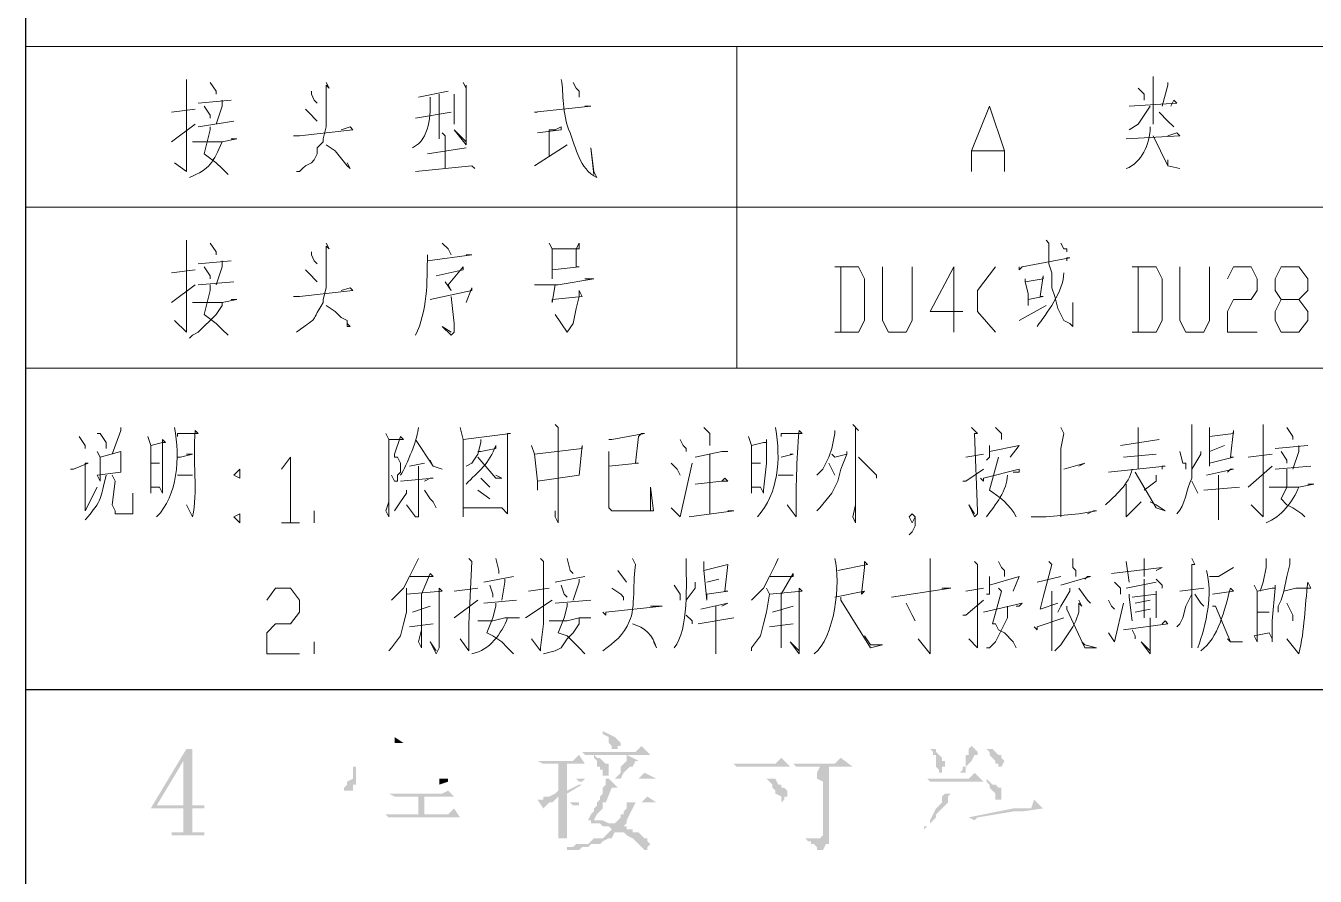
# Model space of a CAD drawing. Header units: millimetres. Extents: x -219 to 948, y -831 to -7.
# Drawn here: x 725.6 to 803.6, y -283.2 to -231.8 of the extents above; entities that cross this region are included whole.
import ezdxf

# ---------------------------------------------------------------- set-up
doc = ezdxf.new("R2010")
doc.units = ezdxf.units.MM
doc.layers.add('1', color=7, linetype='Continuous')

msp = doc.modelspace()

# ---------------------------------------------------------------- hatches: boundary and pattern name
h = msp.add_hatch(color=0)
h.dxf.hatch_style = 2
h.paths.add_polyline_path([(760.535, -274.469), (760.535, -274.649), (760.895, -274.829), (760.895, -275.009), (760.895, -275.189), (761.075, -275.369), (761.075, -275.549), (761.255, -275.549), (761.435, -275.549), (761.435, -275.369), (761.615, -275.369), (761.615, -275.189), (761.255, -274.829), (760.895, -274.649)])
h = msp.add_hatch(color=0)
h.dxf.hatch_style = 2
h.paths.add_polyline_path([(747.935, -274.829), (747.935, -275.189), (748.475, -275.189)])
h = msp.add_hatch(color=0)
h.dxf.hatch_style = 2
h.paths.add_polyline_path([(762.875, -275.369), (762.515, -275.729), (759.275, -275.729), (759.455, -275.909), (759.815, -275.909), (763.415, -275.909)])
h = msp.add_hatch(color=0)
h.dxf.hatch_style = 2
h.paths.add_polyline_path([(782.855, -275.369), (782.675, -275.549), (782.675, -275.909), (782.495, -275.909), (782.495, -276.269), (782.495, -276.629), (782.315, -276.629), (782.315, -276.809), (782.135, -276.989), (782.315, -276.989), (782.495, -276.989), (782.495, -276.629), (782.855, -276.269), (783.035, -275.909), (783.215, -275.909), (783.215, -275.729)])
h = msp.add_hatch(color=0)
h.dxf.hatch_style = 2
h.paths.add_polyline_path([(735.695, -275.549), (735.335, -275.549), (733.175, -279.149), (735.155, -279.149), (735.155, -280.589), (734.435, -280.589), (734.435, -280.769), (736.415, -280.769), (736.415, -280.589), (735.695, -280.589), (735.695, -280.409), (735.695, -280.229), (735.695, -279.149), (736.415, -279.149), (736.415, -278.969), (733.535, -278.969), (735.155, -276.269)])
h = msp.add_hatch(color=0)
h.dxf.hatch_style = 2
h.paths.add_polyline_path([(735.695, -275.549), (735.155, -276.269), (735.155, -278.969), (733.535, -278.969), (735.695, -278.969)])
h = msp.add_hatch(color=0)
h.dxf.hatch_style = 2
h.paths.add_polyline_path([(759.095, -275.909), (758.735, -276.269), (756.575, -276.269), (756.935, -276.449), (759.455, -276.449)])
h = msp.add_hatch(color=0)
h.dxf.hatch_style = 2
h.paths.add_polyline_path([(759.995, -275.909), (759.995, -276.089), (760.175, -276.269), (760.175, -276.449), (760.175, -276.629), (760.355, -276.629), (760.355, -276.809), (760.535, -276.809), (760.535, -276.989), (760.535, -277.169), (760.895, -277.169), (760.895, -276.989), (760.895, -276.629), (760.895, -276.449), (760.715, -276.449), (760.355, -276.089), (760.175, -276.089)])
h = msp.add_hatch(color=0)
h.dxf.hatch_style = 2
h.paths.add_polyline_path([(761.975, -275.909), (761.975, -276.269), (761.615, -276.629), (761.615, -276.809), (761.615, -276.989), (761.255, -277.349), (761.615, -277.349), (761.795, -276.989), (762.155, -276.629), (762.335, -276.629), (762.515, -276.269), (762.695, -276.269)])
h = msp.add_hatch(color=0)
h.dxf.hatch_style = 2
h.paths.add_polyline_path([(771.335, -276.089), (770.975, -276.449), (768.455, -276.449), (768.635, -276.629), (768.815, -276.629), (771.875, -276.629)])
h = msp.add_hatch(color=0)
h.dxf.hatch_style = 2
h.paths.add_polyline_path([(774.935, -276.089), (774.575, -276.449), (772.055, -276.449), (772.235, -276.629), (772.415, -276.629), (775.655, -276.629)])
h = msp.add_hatch(color=0)
h.dxf.hatch_style = 2
h.paths.add_polyline_path([(780.515, -275.549), (780.335, -275.549), (780.515, -275.729), (780.515, -275.909), (780.695, -275.909), (780.695, -276.089), (780.695, -276.269), (780.695, -276.629), (780.875, -276.809), (780.875, -276.989), (781.055, -276.989), (781.055, -276.809), (781.055, -276.629), (781.235, -276.629), (781.235, -276.269), (781.055, -276.269), (781.055, -276.089), (780.875, -275.909), (780.695, -275.729), (780.695, -275.549)])
h = msp.add_hatch(color=0)
h.dxf.hatch_style = 2
h.paths.add_polyline_path([(783.935, -275.549), (783.755, -275.549), (783.935, -275.729), (783.935, -275.909), (784.295, -276.269), (784.295, -276.449), (784.475, -276.449), (784.475, -276.629), (784.655, -276.629), (784.835, -276.269), (784.655, -276.089), (784.655, -275.909), (784.475, -275.909), (784.295, -275.729), (784.115, -275.549)])
h = msp.add_hatch(color=0)
h.dxf.hatch_style = 2
h.paths.add_polyline_path([(745.595, -276.629), (745.415, -276.629), (745.415, -276.809), (745.415, -276.989), (745.415, -277.349), (745.055, -277.529), (745.055, -277.709), (744.875, -277.889), (744.875, -278.069), (745.415, -278.069), (745.415, -277.889), (745.415, -277.709), (745.595, -277.709), (745.595, -276.809)])
h = msp.add_hatch(color=0)
h.dxf.hatch_style = 2
h.paths.add_polyline_path([(758.375, -276.449), (757.835, -276.449), (757.835, -278.069), (758.375, -278.069)])
h = msp.add_hatch(color=0)
h.dxf.hatch_style = 2
h.paths.add_polyline_path([(763.055, -276.989), (762.695, -277.349), (758.915, -277.349), (759.095, -277.529), (759.275, -277.529), (759.455, -277.349), (763.775, -277.349)])
h = msp.add_hatch(color=0)
h.dxf.hatch_style = 2
h.paths.add_polyline_path([(774.215, -276.629), (773.675, -276.629), (773.495, -276.989), (773.495, -277.169), (773.495, -277.349), (773.855, -277.529), (773.855, -280.769), (773.675, -280.949), (773.495, -280.949), (772.595, -280.949), (772.775, -280.949), (772.955, -281.129), (773.135, -281.129), (773.135, -281.309), (773.315, -281.309), (773.495, -281.489), (773.495, -281.669), (773.855, -281.669), (774.035, -281.309), (774.215, -281.309), (774.215, -281.129), (774.215, -280.949)])
h = msp.add_hatch(color=0)
h.dxf.hatch_style = 2
h.paths.add_polyline_path([(783.035, -276.989), (782.675, -277.349), (780.155, -277.349), (780.335, -277.529), (783.575, -277.529)])
h = msp.add_hatch(color=0)
h.dxf.hatch_style = 2
h.paths.add_polyline_path([(751.175, -277.349), (750.635, -277.349), (750.635, -277.709), (751.175, -277.529)])
h = msp.add_hatch(color=0)
h.dxf.hatch_style = 2
h.paths.add_polyline_path([(759.095, -277.709), (758.375, -278.069), (757.835, -278.069), (757.655, -278.249), (757.295, -278.429), (757.115, -278.429), (757.835, -278.429), (757.835, -280.949), (757.655, -280.949), (758.375, -280.949), (758.375, -278.249), (759.275, -277.709)])
h = msp.add_hatch(color=0)
h.dxf.hatch_style = 2
h.paths.add_polyline_path([(760.895, -277.349), (760.715, -277.349), (760.715, -277.709), (760.535, -277.889), (760.535, -278.069), (760.535, -278.249), (760.355, -278.429), (760.355, -278.609), (760.175, -278.789), (760.715, -278.789), (761.075, -277.889), (761.435, -277.889)])
h = msp.add_hatch(color=0)
h.dxf.hatch_style = 2
h.paths.add_polyline_path([(770.615, -277.349), (770.435, -277.349), (770.615, -277.529), (770.795, -277.709), (770.795, -277.889), (770.975, -278.069), (770.975, -278.249), (771.335, -278.429), (771.335, -278.609), (771.335, -278.789), (771.515, -278.609), (771.515, -278.429), (771.695, -278.429), (771.695, -278.069), (771.515, -277.889), (771.335, -277.889), (771.335, -277.709), (771.155, -277.709), (770.975, -277.349), (770.795, -277.349)])
h = msp.add_hatch(color=0)
h.dxf.hatch_style = 2
h.paths.add_polyline_path([(783.755, -277.349), (783.755, -277.529), (783.935, -277.709), (783.935, -277.889), (784.115, -278.069), (784.295, -278.249), (784.295, -278.429), (784.295, -278.609), (784.655, -278.609), (784.655, -278.429), (784.655, -278.069), (784.655, -277.889), (784.475, -277.889), (784.295, -277.709), (784.115, -277.709), (783.935, -277.529)])
h = msp.add_hatch(color=0)
h.dxf.hatch_style = 2
h.paths.add_polyline_path([(751.175, -278.069), (750.815, -278.249), (747.575, -278.249), (747.935, -278.429), (751.535, -278.429)])
h = msp.add_hatch(color=0)
h.dxf.hatch_style = 2
h.paths.add_polyline_path([(749.735, -279.509), (749.735, -278.429), (749.375, -278.429), (749.375, -279.509)])
h = msp.add_hatch(color=0)
h.dxf.hatch_style = 2
h.paths.add_polyline_path([(757.115, -278.429), (756.935, -278.429), (756.935, -278.609), (756.575, -278.609), (756.935, -279.149), (757.295, -278.789), (757.475, -278.789), (757.655, -278.609), (757.835, -278.429)])
h = msp.add_hatch(color=0)
h.dxf.hatch_style = 2
h.paths.add_polyline_path([(763.235, -278.429), (762.875, -278.789), (758.555, -278.789), (758.735, -278.969), (759.095, -278.969), (759.095, -278.789), (763.775, -278.789)])
h = msp.add_hatch(color=0)
h.dxf.hatch_style = 2
h.paths.add_polyline_path([(781.235, -278.249), (781.055, -278.429), (781.055, -278.789), (780.695, -279.149), (780.515, -279.509), (780.335, -279.869), (780.335, -280.049), (780.155, -280.229), (779.975, -280.229), (779.975, -280.409), (780.335, -280.049), (780.515, -279.869), (780.695, -279.689), (780.695, -279.509), (781.055, -279.149), (781.415, -278.789), (781.415, -278.429), (781.595, -278.249)])
h = msp.add_hatch(color=0)
h.dxf.hatch_style = 2
h.paths.add_polyline_path([(751.535, -279.149), (751.175, -279.509), (747.395, -279.509), (747.575, -279.689), (751.895, -279.689)])
h = msp.add_hatch(color=0)
h.dxf.hatch_style = 2
h.paths.add_polyline_path([(760.175, -278.789), (760.175, -278.969), (759.995, -279.149), (759.995, -279.329), (759.815, -279.509), (759.635, -279.869), (759.815, -279.869), (759.815, -280.049), (760.355, -280.049), (760.535, -280.229), (760.715, -280.229), (760.895, -280.229), (761.075, -280.409), (760.895, -280.589), (761.435, -280.589), (761.615, -280.589), (761.795, -280.589), (761.975, -280.769), (762.335, -280.949), (763.055, -281.669), (763.235, -281.669), (763.235, -281.489), (763.415, -281.309), (763.235, -281.129), (763.235, -280.949), (763.055, -280.949), (762.695, -280.589), (762.335, -280.589), (762.335, -280.409), (761.975, -280.409), (761.975, -280.229), (761.615, -280.229), (761.795, -280.229), (761.255, -280.229), (761.255, -280.049), (760.895, -280.049), (760.535, -279.869), (760.175, -279.869), (759.995, -279.869), (760.175, -279.509), (760.535, -279.149), (760.535, -278.969), (760.535, -278.789), (761.975, -278.789)])
h = msp.add_hatch(color=0)
h.dxf.hatch_style = 2
h.paths.add_polyline_path([(762.515, -278.789), (760.175, -278.789), (761.975, -278.789), (761.975, -278.969), (761.975, -279.149), (761.795, -279.329), (761.795, -279.509), (761.615, -279.509), (761.615, -279.689), (761.435, -279.869), (761.255, -280.049), (761.255, -280.229), (761.795, -280.229), (761.975, -280.049), (761.975, -279.869), (762.155, -279.509), (762.335, -279.149)])
h = msp.add_hatch(color=0)
h.dxf.hatch_style = 2
h.paths.add_polyline_path([(786.635, -278.609), (786.455, -279.149), (785.915, -279.149), (785.375, -279.149), (782.675, -279.689), (783.035, -279.869), (783.215, -279.689), (785.375, -279.329), (785.915, -279.329), (787.175, -279.149)])
h = msp.add_hatch(color=0)
h.dxf.hatch_style = 2
h.paths.add_polyline_path([(760.895, -280.589), (760.535, -280.949), (760.355, -280.949), (760.175, -280.949), (759.995, -280.949), (759.815, -281.129), (759.635, -281.309), (759.455, -281.309), (759.275, -281.309), (758.915, -281.309), (758.735, -281.489), (758.375, -281.489), (758.375, -281.669), (759.095, -281.669), (759.275, -281.489), (759.635, -281.489), (759.815, -281.309), (759.995, -281.309), (760.175, -281.309), (760.355, -281.309), (760.535, -281.129), (760.895, -280.949), (761.075, -280.949), (761.255, -280.589), (761.435, -280.589)])

# ---------------------------------------------------------------- linework, layer by layer
at = {"layer": '1', "color": 0, "lineweight": 25}
for points in [[(725.615, -461.849), (725.615, -20.669)], [(725.615, -271.949), (933.695, -271.949)]]:
    msp.add_lwpolyline(points, dxfattribs=at)
at = {"layer": '1', "color": 0, "lineweight": 5}
for points in [[(725.615, -233.069), (933.695, -233.069)], [(768.635, -233.069), (768.635, -252.509)], [(793.835, -234.869), (793.835, -237.749), (793.835, -237.029)], [(735.335, -235.049), (735.335, -235.409), (735.335, -235.229), (735.335, -239.009), (735.335, -240.629), (734.615, -240.089), (735.335, -240.629)], [(736.775, -235.229), (737.135, -235.769), (737.135, -235.949)], [(743.795, -235.229), (743.975, -235.589), (743.795, -235.409), (743.795, -237.929), (743.615, -238.649), (743.615, -238.829), (743.255, -239.189), (743.255, -239.549), (743.075, -239.909), (742.895, -240.089), (742.535, -240.269), (742.355, -240.449), (742.175, -240.629), (741.995, -240.629)], [(752.075, -235.229), (752.255, -235.589), (752.255, -235.409), (752.255, -239.009), (751.535, -238.109), (752.255, -238.829)], [(758.735, -235.229), (758.915, -235.589), (759.095, -235.769), (759.095, -236.129)], [(792.935, -235.589), (793.295, -235.949), (793.295, -236.309)], [(794.735, -235.229), (794.735, -235.409), (794.375, -236.669)], [(736.055, -236.489), (738.035, -236.309)], [(737.495, -236.309), (737.495, -236.669), (737.135, -237.749)], [(742.895, -235.769), (742.895, -235.949), (743.075, -236.309), (743.255, -236.489)], [(749.375, -236.129), (751.175, -235.769)], [(750.635, -235.949), (750.635, -238.649)], [(751.535, -235.949), (751.535, -237.749)], [(792.395, -236.669), (795.275, -236.489), (795.095, -236.309), (794.915, -236.669)], [(734.435, -237.029), (735.875, -236.849)], [(736.415, -236.669), (736.775, -237.209), (736.775, -237.389)], [(742.535, -236.849), (742.895, -237.209), (743.075, -237.389), (743.255, -237.569)], [(749.195, -237.389), (751.355, -237.029)], [(759.455, -236.669), (759.635, -236.669), (759.815, -236.669), (756.395, -237.029), (756.575, -237.029)], [(782.855, -240.629), (782.855, -239.369), (783.935, -236.669), (784.835, -239.369), (784.835, -240.629)], [(793.655, -236.669), (792.935, -237.749), (792.395, -238.109)], [(794.195, -237.029), (794.735, -237.569), (795.095, -237.929)], [(734.435, -238.829), (735.875, -237.749)], [(736.055, -237.929), (738.215, -237.569)], [(736.775, -237.929), (736.775, -238.109), (736.595, -238.829), (736.415, -239.549), (737.135, -240.089), (737.495, -240.449), (737.855, -240.809)], [(741.815, -238.469), (741.995, -238.469), (742.175, -238.469), (745.415, -238.109), (745.235, -237.929), (744.695, -238.109)], [(756.575, -238.289), (758.015, -238.109), (758.015, -237.929), (757.655, -238.109), (757.295, -238.109), (757.295, -238.469), (757.295, -239.729)], [(735.695, -238.829), (736.775, -238.829), (737.495, -238.829), (738.395, -238.649), (738.035, -238.649)], [(750.815, -238.289), (750.995, -238.469), (750.995, -240.449)], [(792.215, -238.649), (795.455, -238.469), (795.275, -238.289), (794.735, -238.469)], [(793.835, -238.469), (794.735, -240.269), (795.455, -240.449), (794.735, -240.269), (794.735, -239.909)], [(743.795, -239.009), (744.335, -239.369), (745.055, -240.269), (745.235, -240.449), (745.055, -240.089)], [(749.915, -239.549), (752.255, -239.189)], [(756.395, -240.269), (758.375, -239.009)], [(782.855, -239.369), (784.835, -239.369)], [(752.615, -240.269), (752.795, -240.449), (752.615, -240.269), (749.195, -240.629)], [(725.615, -242.789), (933.695, -242.789)], [(735.335, -244.769), (735.335, -244.949), (735.335, -248.729), (735.335, -250.349), (734.615, -249.629), (735.335, -250.349)], [(736.775, -244.949), (737.135, -245.489), (737.135, -245.669)], [(750.815, -244.949), (751.175, -245.309), (751.175, -245.309), (751.355, -245.669)], [(757.295, -244.949), (757.475, -245.309), (757.475, -247.109), (757.475, -246.569), (759.095, -246.389), (758.915, -246.389), (758.915, -245.309), (759.095, -244.949), (759.095, -245.309), (758.735, -245.309), (757.475, -245.309)], [(787.355, -244.769), (787.535, -244.949), (787.535, -244.949), (787.535, -246.209), (787.715, -246.749), (787.715, -247.649), (787.895, -248.189), (788.075, -248.909), (788.255, -249.269), (788.435, -249.629), (788.795, -249.809), (788.975, -249.989), (788.975, -249.989), (788.975, -248.549), (788.975, -249.989)], [(788.255, -244.949), (788.435, -245.309), (788.615, -245.309), (788.615, -245.489)], [(742.895, -245.489), (742.895, -245.669), (743.075, -246.029), (743.255, -246.209)], [(749.915, -246.029), (752.615, -245.669), (752.435, -245.669), (752.255, -245.669)], [(734.435, -246.749), (735.875, -246.569)], [(736.055, -246.209), (738.035, -246.029)], [(736.415, -246.389), (736.775, -246.929), (736.775, -247.109)], [(737.495, -246.029), (737.495, -246.389), (737.135, -247.469)], [(742.535, -246.569), (742.895, -246.929), (743.075, -247.109), (743.255, -247.289)], [(750.455, -246.929), (752.075, -246.569), (752.075, -246.389), (751.175, -247.469), (751.355, -247.829), (750.995, -247.289)], [(774.575, -250.349), (776.015, -250.349), (776.375, -249.629), (776.375, -247.109), (776.015, -246.389), (774.575, -246.389)], [(774.935, -246.389), (774.935, -250.349)], [(777.455, -246.389), (777.455, -249.629), (777.815, -250.349), (778.895, -250.349), (779.255, -249.629), (779.255, -246.389)], [(782.315, -249.089), (780.335, -249.089), (781.775, -246.389), (781.775, -250.349)], [(784.295, -246.389), (783.215, -247.829), (783.215, -249.089), (784.295, -250.349)], [(785.735, -246.389), (785.735, -246.569), (785.915, -246.389), (788.795, -245.849), (788.615, -245.849), (788.615, -246.029)], [(792.575, -250.349), (794.015, -250.349), (794.375, -249.629), (794.375, -247.109), (794.015, -246.389), (792.575, -246.389)], [(792.935, -246.389), (792.935, -250.349)], [(795.455, -246.389), (795.455, -249.629), (795.815, -250.349), (796.895, -250.349), (797.255, -249.629), (797.255, -246.389)], [(798.335, -247.109), (798.695, -246.389), (799.775, -246.389), (800.135, -247.109), (800.135, -247.829), (799.775, -248.369), (798.695, -248.369), (798.335, -249.089), (798.335, -250.349), (800.135, -250.349)], [(801.575, -250.349), (801.215, -249.629), (801.215, -249.089), (801.575, -248.369), (802.655, -248.369), (803.195, -247.829), (803.195, -247.109), (802.655, -246.389), (801.575, -246.389), (801.215, -247.109), (801.215, -247.829), (801.575, -248.369)], [(736.055, -247.469), (738.215, -247.289)], [(756.395, -247.469), (756.935, -247.469), (757.835, -247.469), (759.995, -247.109), (759.815, -247.109), (759.455, -247.109)], [(786.095, -247.109), (786.095, -247.289), (786.275, -248.009), (786.275, -248.729), (786.275, -248.369), (787.175, -248.189), (786.995, -248.189), (787.175, -246.929), (787.175, -247.109), (786.095, -247.289)], [(734.435, -248.549), (735.875, -247.469)], [(736.775, -247.469), (736.775, -247.829), (736.595, -248.549), (736.415, -249.269), (737.135, -249.809), (737.495, -250.169), (737.855, -250.529)], [(741.815, -248.189), (741.995, -248.189), (742.175, -248.189), (745.415, -247.829), (745.235, -247.649), (744.695, -247.829)], [(750.095, -248.369), (752.615, -247.829), (752.615, -247.649), (752.255, -248.549)], [(757.655, -247.469), (757.475, -248.549), (757.475, -248.369), (759.275, -248.189), (759.095, -247.829), (759.095, -248.189), (758.915, -248.909), (758.735, -249.809), (758.375, -250.349), (758.375, -250.349), (757.655, -249.269), (758.375, -250.349)], [(737.495, -248.549), (737.495, -248.729), (737.135, -249.269), (736.055, -250.349), (735.695, -250.529), (735.515, -250.709)], [(735.695, -248.549), (736.775, -248.549), (737.495, -248.549), (738.395, -248.369), (738.035, -248.369)], [(743.795, -248.729), (744.335, -249.089), (744.695, -249.449), (745.055, -249.629), (745.055, -249.989), (745.235, -249.989), (745.055, -249.809)], [(751.355, -248.189), (751.535, -249.809), (751.535, -250.349), (751.355, -250.529), (750.815, -249.989), (751.355, -250.349)], [(785.735, -249.629), (787.355, -248.729)], [(802.655, -248.369), (803.195, -249.089), (803.195, -249.629), (802.655, -250.349), (801.575, -250.349)], [(725.615, -252.509), (933.695, -252.509)], [(757.655, -255.929), (757.835, -256.109), (757.835, -261.869), (757.655, -261.509), (757.655, -261.149)], [(775.655, -255.929), (776.015, -256.289), (775.835, -256.109), (775.835, -261.869), (775.655, -261.509), (775.835, -260.789)], [(800.495, -255.929), (800.495, -256.109), (800.495, -259.889), (800.495, -261.509), (799.775, -260.789), (800.495, -261.509)], [(728.855, -256.649), (729.215, -257.189), (729.215, -257.369), (729.215, -257.189)], [(729.935, -256.469), (730.115, -256.469), (730.475, -257.009), (730.475, -257.369)], [(731.375, -256.109), (731.375, -256.289), (730.835, -257.729)], [(732.995, -256.649), (733.175, -257.189), (733.175, -260.069), (733.175, -259.709), (733.715, -259.709), (733.895, -260.069), (733.895, -256.829), (734.075, -257.009), (733.895, -257.009), (733.175, -257.189)], [(747.395, -256.469), (747.575, -256.829), (747.575, -261.509), (747.395, -261.149), (747.575, -260.609)], [(747.575, -256.829), (748.475, -256.829), (748.295, -256.649), (747.935, -257.729), (747.935, -257.909), (748.115, -257.909), (748.295, -258.269), (748.295, -258.809), (748.115, -258.989), (748.115, -259.349), (747.935, -259.349), (747.755, -258.989)], [(751.895, -256.109), (752.075, -256.829), (752.075, -261.509), (752.075, -260.969), (754.415, -260.969), (754.055, -260.969)], [(752.075, -256.829), (754.955, -256.469), (754.775, -256.469), (754.775, -256.829), (754.775, -260.789), (754.775, -261.329), (754.415, -260.969)], [(760.895, -256.829), (760.895, -256.829), (761.075, -256.829), (763.055, -256.469), (762.875, -256.469), (762.695, -256.649), (762.515, -258.269), (762.695, -258.269), (760.895, -258.449)], [(766.655, -256.109), (767.015, -256.469), (767.015, -256.829), (767.015, -257.189)], [(769.355, -256.649), (769.535, -257.189), (769.535, -260.069), (769.535, -259.709), (769.535, -259.709), (770.075, -259.709), (770.255, -260.069), (770.255, -259.889), (770.435, -258.269), (770.435, -256.829), (770.435, -257.009), (770.255, -257.009), (769.535, -257.189)], [(774.575, -256.289), (774.575, -256.469), (774.395, -257.369), (774.215, -257.909), (773.855, -258.629), (773.495, -258.989)], [(782.855, -256.109), (783.215, -256.469), (783.035, -256.469), (783.215, -261.149), (783.215, -261.329), (783.035, -261.509), (782.675, -260.789), (783.035, -261.329)], [(784.295, -256.109), (784.655, -256.469), (784.655, -256.829), (784.655, -256.829)], [(788.255, -256.109), (788.435, -256.469), (788.435, -256.469), (788.255, -257.369), (788.255, -261.509)], [(792.935, -256.109), (792.935, -258.629)], [(797.255, -256.109), (797.255, -256.829), (797.255, -258.449), (797.255, -258.269), (798.695, -257.909), (798.515, -257.909), (798.695, -256.289), (798.695, -256.469), (797.255, -256.649)], [(801.935, -256.109), (802.295, -256.649), (802.295, -256.829)], [(749.195, -256.829), (750.275, -258.449), (750.815, -258.629), (750.275, -258.449), (750.095, -258.089)], [(753.155, -256.829), (753.155, -257.009), (752.975, -257.729), (752.615, -258.269), (752.255, -258.449)], [(756.215, -257.189), (756.395, -257.729), (756.575, -259.349), (756.575, -259.889)], [(756.395, -257.729), (759.275, -257.369), (759.275, -257.189), (759.095, -258.989), (759.095, -258.989), (756.575, -259.349)], [(765.215, -256.829), (765.395, -257.189), (765.575, -257.369), (765.575, -257.549)], [(783.935, -257.189), (783.935, -257.909), (783.755, -258.089)], [(783.935, -257.549), (785.735, -257.189), (785.195, -257.909)], [(791.855, -257.189), (794.195, -256.829)], [(797.255, -257.549), (798.155, -257.189)], [(801.215, -257.369), (803.195, -257.189)], [(802.655, -257.189), (802.655, -257.549), (802.295, -258.629)], [(728.315, -258.629), (728.495, -258.629), (729.395, -258.269), (729.215, -258.269), (729.215, -261.149), (729.935, -259.709)], [(729.935, -257.549), (730.115, -257.909), (730.115, -259.349), (729.935, -258.989), (731.375, -258.809), (731.375, -257.549), (731.375, -257.549), (730.115, -257.909)], [(733.175, -258.269), (733.715, -258.269), (733.535, -258.269)], [(734.795, -257.909), (734.975, -257.909), (735.695, -257.729), (735.335, -257.729)], [(741.095, -258.629), (741.635, -257.909), (741.635, -261.869)], [(748.835, -258.449), (749.735, -258.269)], [(752.975, -257.909), (752.975, -257.909), (754.055, -259.169), (754.415, -259.169), (754.055, -258.989), (754.055, -258.989)], [(760.895, -257.549), (760.895, -260.969), (761.075, -261.149), (761.255, -261.149), (763.415, -261.149), (763.595, -261.149), (763.415, -259.709), (763.415, -261.149)], [(764.675, -258.269), (765.035, -258.629), (765.215, -258.989), (765.215, -258.989)], [(764.675, -260.969), (765.215, -261.509), (765.935, -258.269)], [(766.115, -257.909), (767.735, -257.549), (768.095, -257.549), (768.095, -257.549), (767.915, -257.549)], [(767.015, -257.729), (767.015, -261.329)], [(769.535, -258.269), (770.075, -258.269)], [(771.335, -257.909), (772.055, -257.729), (771.875, -257.729)], [(774.395, -257.729), (774.575, -257.909), (775.295, -257.729), (775.295, -257.549), (775.295, -257.729), (774.935, -258.629), (774.755, -259.349), (774.395, -260.069), (773.675, -260.969), (773.495, -261.149)], [(774.215, -258.269), (774.395, -258.629), (774.575, -258.989)], [(776.015, -257.909), (776.375, -258.269), (777.095, -258.989), (777.095, -259.169)], [(782.495, -257.909), (783.575, -257.729)], [(788.435, -258.629), (789.695, -258.269), (789.695, -258.269), (789.335, -258.449)], [(792.035, -257.909), (794.015, -257.729)], [(795.455, -257.549), (795.635, -258.269), (795.815, -258.269), (795.815, -258.629)], [(796.715, -257.549), (796.715, -257.729), (796.175, -258.629)], [(799.595, -257.909), (801.035, -257.729)], [(801.575, -257.549), (801.935, -258.089), (801.935, -258.269)], [(730.835, -258.989), (731.015, -259.349), (730.835, -260.789), (731.015, -261.149), (731.015, -261.329), (732.095, -261.329), (732.095, -260.069)], [(734.795, -258.989), (735.695, -258.989), (735.515, -258.989), (735.335, -258.989)], [(738.575, -259.169), (738.575, -258.989), (738.575, -258.629), (738.215, -258.989), (738.575, -259.169)], [(749.375, -258.449), (749.375, -261.509), (749.195, -261.509), (748.655, -260.789), (749.195, -261.509)], [(771.155, -258.989), (771.335, -258.989), (772.055, -258.989), (771.875, -258.989), (771.695, -258.989)], [(782.315, -259.349), (782.495, -259.349), (783.575, -258.629)], [(783.395, -259.169), (783.575, -259.349), (783.575, -259.169), (785.735, -258.629), (785.735, -258.809), (785.375, -258.809)], [(791.135, -258.809), (794.555, -258.449), (794.375, -258.449), (794.375, -258.629)], [(792.755, -258.809), (794.015, -260.969), (794.555, -261.149), (794.015, -260.789), (793.655, -260.609)], [(794.015, -258.989), (794.015, -259.349), (793.295, -259.889)], [(797.075, -258.989), (798.695, -258.629), (798.515, -258.629), (798.335, -258.809)], [(797.795, -258.989), (797.795, -261.689), (797.795, -260.969)], [(799.595, -259.709), (801.035, -258.449)], [(801.215, -258.629), (803.375, -258.449)], [(801.935, -258.629), (801.935, -258.989), (801.935, -259.709), (801.575, -260.429), (801.935, -260.789), (802.295, -260.969), (802.835, -261.329), (803.015, -261.509)], [(748.295, -259.349), (750.275, -259.169), (750.095, -259.169), (749.735, -259.349)], [(753.155, -259.169), (753.695, -259.709)], [(766.115, -259.529), (767.735, -259.349), (768.095, -259.349), (767.915, -259.169), (767.735, -259.349)], [(792.215, -259.529), (792.215, -261.509), (792.215, -261.509), (793.115, -260.609)], [(796.175, -259.349), (796.355, -259.709), (796.535, -260.069)], [(796.895, -259.889), (799.055, -259.709)], [(800.855, -259.709), (801.935, -259.709), (802.655, -259.709), (803.555, -259.529), (803.195, -259.529)], [(748.655, -259.889), (748.655, -260.069), (748.295, -260.609), (747.935, -261.149)], [(749.735, -259.889), (750.095, -260.429), (750.275, -260.609), (750.455, -260.969)], [(752.975, -259.889), (753.695, -260.429)], [(738.575, -261.869), (738.575, -261.509), (738.575, -261.329), (738.215, -261.509), (738.575, -261.869)], [(743.075, -261.869), (743.075, -261.149)], [(765.755, -261.509), (768.455, -261.149), (768.455, -261.149), (768.095, -261.149)], [(779.075, -262.589), (779.255, -262.409), (779.435, -262.049), (779.435, -261.509), (779.255, -261.329), (779.075, -261.509), (779.255, -261.869), (779.435, -261.509)], [(786.455, -261.509), (787.355, -261.509), (789.335, -261.329), (790.415, -261.149), (790.235, -261.149), (789.875, -261.329)], [(741.095, -261.869), (742.175, -261.869)], [(749.375, -264.029), (749.195, -264.389), (748.835, -265.109), (748.475, -265.829), (748.115, -266.189), (747.755, -266.549)], [(752.435, -264.029), (752.615, -264.209), (752.435, -267.989), (752.435, -269.609), (751.895, -268.889), (752.435, -269.609)], [(754.055, -264.029), (754.235, -264.749), (754.235, -264.929)], [(756.755, -264.029), (756.935, -264.209), (756.935, -264.209), (756.935, -267.989), (756.755, -269.429), (756.755, -269.609), (756.215, -268.889), (756.755, -269.609)], [(758.375, -264.029), (758.555, -264.749), (758.735, -264.929)], [(766.655, -264.209), (766.655, -264.749), (766.835, -266.549), (766.835, -266.189), (768.095, -266.009), (767.915, -266.009), (768.095, -264.389), (768.095, -264.389), (766.655, -264.749)], [(771.155, -264.029), (770.975, -264.389), (770.615, -265.109), (770.255, -265.829), (769.895, -266.189), (769.535, -266.549)], [(774.755, -264.749), (776.555, -264.389), (776.375, -264.209), (776.375, -264.569), (776.195, -266.189), (776.375, -266.009), (774.575, -266.369)], [(780.335, -264.029), (780.335, -264.389), (780.335, -269.069), (780.335, -269.249), (780.335, -269.789), (779.615, -268.889), (780.335, -269.789)], [(783.035, -264.209), (783.215, -264.389), (783.215, -264.389), (783.215, -269.429), (782.675, -268.889), (783.215, -269.429)], [(784.475, -264.209), (784.655, -264.569), (784.835, -264.749), (784.835, -265.109)], [(787.535, -264.209), (787.715, -264.389), (787.175, -266.369), (786.995, -267.089), (788.075, -266.729)], [(788.975, -264.029), (788.975, -264.569), (789.155, -264.749), (789.155, -265.109)], [(792.215, -264.209), (792.395, -265.469)], [(793.295, -264.029), (793.295, -264.209), (793.295, -265.109)], [(796.175, -264.029), (796.355, -264.389), (796.175, -264.389), (796.175, -269.429), (796.175, -268.709)], [(800.675, -264.029), (800.675, -264.569), (800.495, -265.469), (800.315, -266.009)], [(802.115, -264.029), (802.115, -264.389), (801.935, -265.109), (801.755, -266.009), (801.575, -266.549), (801.395, -266.909), (801.395, -267.269)], [(748.835, -265.109), (749.015, -265.109), (750.275, -265.109), (750.095, -264.929), (749.555, -266.189), (749.555, -269.429), (749.375, -269.069), (749.555, -268.349)], [(753.335, -265.469), (755.135, -265.109)], [(754.595, -265.289), (754.595, -265.469), (754.415, -266.549)], [(757.655, -265.469), (759.455, -265.109)], [(759.095, -265.289), (759.095, -265.469), (758.735, -266.549)], [(761.435, -264.749), (761.435, -264.749), (761.975, -265.469)], [(766.835, -265.469), (767.555, -265.289)], [(770.615, -265.109), (770.795, -265.109), (772.055, -265.109), (772.055, -264.929), (771.335, -266.189), (771.335, -269.429), (771.335, -269.069), (771.335, -268.349)], [(783.935, -265.109), (783.935, -265.649), (783.935, -265.829), (783.935, -266.189), (783.755, -266.189)], [(783.935, -265.649), (785.735, -265.109), (785.735, -265.109), (785.375, -266.009)], [(786.815, -265.469), (788.255, -265.109)], [(788.255, -265.649), (788.255, -265.649), (790.055, -265.109), (789.875, -265.109), (789.695, -265.289)], [(791.315, -264.929), (794.375, -264.569), (794.375, -264.569), (794.015, -264.749)], [(793.295, -265.289), (793.295, -267.629)], [(794.015, -265.289), (794.375, -265.649), (794.375, -265.829)], [(798.695, -264.569), (797.795, -265.109), (797.255, -265.109)], [(740.195, -266.549), (740.735, -265.829), (741.635, -265.829), (742.175, -266.549), (742.175, -267.269), (741.635, -267.989), (740.735, -267.989), (740.195, -268.529), (740.195, -269.789), (742.175, -269.789)], [(748.655, -265.829), (748.655, -266.189), (748.655, -267.269), (748.475, -267.989), (748.295, -268.709), (747.755, -269.429), (747.575, -269.609)], [(748.655, -266.189), (750.815, -266.009), (750.635, -265.829), (750.635, -269.429), (750.455, -269.789), (750.095, -269.069), (750.455, -269.609)], [(751.535, -266.009), (752.975, -265.829)], [(753.695, -265.649), (753.875, -266.189), (753.875, -266.369)], [(756.035, -266.009), (757.295, -265.829)], [(758.015, -265.649), (758.195, -266.189), (758.375, -266.369)], [(761.075, -265.829), (761.615, -266.189), (761.795, -266.369), (761.795, -266.549)], [(764.855, -265.649), (765.215, -266.189), (765.215, -266.369), (765.215, -266.549)], [(766.115, -265.469), (766.115, -265.829), (765.575, -266.549)], [(770.435, -265.829), (770.615, -266.189), (770.435, -267.269), (770.255, -267.989), (770.075, -268.709), (769.535, -269.429), (769.535, -269.609)], [(770.615, -266.189), (772.595, -266.009), (772.415, -265.829), (772.415, -269.429), (772.415, -269.789), (771.875, -269.069), (772.415, -269.609)], [(777.995, -266.369), (781.595, -265.829), (781.415, -265.829), (781.055, -265.829)], [(782.495, -266.009), (783.575, -265.829)], [(784.475, -265.829), (784.655, -266.009), (784.115, -267.989), (784.295, -267.989), (784.475, -268.349), (784.835, -268.529), (785.375, -269.069), (785.555, -269.429)], [(787.715, -266.009), (787.715, -269.609), (787.715, -269.069)], [(788.795, -265.829), (788.795, -266.009), (788.255, -266.909), (788.075, -267.269)], [(789.335, -265.829), (789.875, -266.549), (790.055, -266.729)], [(791.495, -265.469), (791.855, -265.829), (791.855, -266.189)], [(792.215, -265.829), (794.015, -265.469)], [(792.575, -266.369), (794.015, -266.189), (794.015, -266.009), (794.015, -267.629)], [(795.455, -266.009), (796.895, -265.829)], [(799.955, -265.649), (800.135, -266.009), (800.135, -269.069), (799.955, -268.709), (800.855, -268.529), (801.035, -268.889), (801.035, -269.069), (801.035, -267.809), (801.215, -265.829), (801.215, -265.649), (801.215, -265.829), (801.035, -265.829), (800.135, -266.009)], [(751.535, -267.629), (752.975, -266.549)], [(753.335, -266.729), (755.315, -266.549)], [(754.055, -266.729), (754.055, -266.909), (753.875, -267.629), (753.515, -268.529), (753.875, -268.709), (754.415, -269.069), (754.775, -269.429), (755.135, -269.789)], [(755.855, -267.629), (757.475, -266.549)], [(757.655, -266.729), (759.815, -266.549)], [(758.375, -266.729), (758.375, -266.909), (758.195, -267.629), (757.835, -268.529), (758.375, -268.709), (758.735, -269.069), (759.095, -269.429), (759.455, -269.789)], [(766.475, -267.089), (768.095, -266.729), (768.095, -266.729), (767.735, -266.909)], [(774.935, -266.369), (774.935, -266.549), (776.735, -269.429), (777.455, -269.249), (776.735, -269.249), (776.375, -268.709)], [(778.895, -266.729), (779.255, -267.449), (779.435, -267.809)], [(782.315, -267.449), (782.495, -267.449), (783.575, -266.549)], [(783.575, -267.269), (783.575, -267.269), (783.575, -267.269), (785.915, -266.729), (785.735, -266.909), (785.555, -266.909)], [(789.335, -266.549), (789.515, -266.909), (789.335, -266.729), (789.335, -267.269), (789.155, -267.809), (788.975, -268.169), (788.255, -269.249), (788.075, -269.429), (787.895, -269.609)], [(791.135, -266.549), (791.315, -266.909), (791.495, -267.089)], [(791.135, -268.529), (791.495, -269.069), (792.035, -266.729)], [(792.395, -266.189), (792.395, -266.369), (792.575, -267.809)], [(793.655, -266.549), (792.755, -266.729)], [(796.175, -266.189), (795.815, -266.909), (795.635, -267.629), (795.455, -267.989), (795.275, -268.169)], [(796.355, -266.189), (796.715, -266.729), (796.895, -266.909)], [(801.935, -266.729), (802.295, -267.449), (802.295, -267.809)], [(750.095, -266.909), (749.015, -267.269)], [(752.975, -267.809), (753.875, -267.809), (754.595, -267.629), (755.495, -267.629), (755.135, -267.629)], [(759.095, -267.629), (759.095, -267.989), (758.735, -268.529), (758.375, -268.889), (758.015, -269.429), (757.655, -269.609), (756.935, -269.789)], [(757.295, -267.809), (758.375, -267.809), (759.095, -267.629), (759.815, -267.629), (759.455, -267.629)], [(760.535, -267.269), (760.715, -267.449), (760.715, -267.269), (764.135, -266.909), (763.775, -266.909), (763.415, -266.909)], [(765.575, -267.449), (765.935, -267.809), (765.935, -267.989)], [(766.295, -267.989), (768.455, -267.629)], [(767.375, -266.909), (767.375, -269.789), (767.375, -269.069)], [(772.055, -266.909), (770.795, -267.269)], [(785.015, -266.909), (785.015, -267.629), (784.835, -267.989), (784.655, -268.349), (784.475, -268.709), (784.295, -269.069), (783.935, -269.429), (783.755, -269.429)], [(786.635, -268.169), (786.815, -268.349), (786.815, -268.169), (788.435, -267.629)], [(788.615, -266.909), (788.615, -267.089), (789.695, -269.429), (790.415, -269.429), (789.695, -269.249), (789.515, -269.069)], [(792.755, -267.269), (793.655, -267.089)], [(793.655, -267.629), (793.655, -267.809), (793.655, -269.429), (793.655, -269.609), (793.655, -269.789), (793.115, -269.069), (793.655, -269.609)], [(797.435, -266.909), (797.615, -266.909), (798.515, -269.069), (799.235, -269.069), (798.515, -269.069), (798.335, -268.889)], [(800.135, -267.269), (800.855, -267.269)], [(748.835, -268.169), (750.275, -267.989)], [(770.615, -268.169), (772.055, -267.989)], [(792.035, -268.349), (794.735, -267.989), (794.555, -267.809), (794.375, -267.989)], [(792.575, -268.349), (792.755, -268.709), (792.755, -268.889)], [(743.075, -269.789), (743.075, -269.069)]]:
    msp.add_lwpolyline(points, dxfattribs=at)
for points, knots in [([(758.015, -235.049), (758.195, -235.949), (758.015, -237.029), (758.555, -238.289), (758.915, -239.189), (759.095, -240.449), (760.175, -240.989), (760.175, -240.989), (759.995, -240.629), (759.995, -240.629), (759.995, -240.629), (759.815, -239.189), (759.815, -239.189), (759.815, -239.189), (759.995, -240.809), (759.995, -240.809)], [0, 0, 0, 0, 1, 1, 1, 2, 2, 2, 3, 3, 3, 4, 4, 4, 5, 5, 5, 5]), ([(743.795, -244.949), (743.795, -244.949), (743.975, -245.309), (743.975, -245.309), (743.975, -245.309), (743.795, -245.129), (743.795, -245.129), (743.795, -245.129), (743.795, -247.649), (743.795, -247.649), (743.795, -247.649), (743.615, -248.369), (743.615, -248.369), (743.615, -248.369), (743.615, -248.549), (743.615, -248.549), (742.715, -249.989), (743.435, -249.269), (741.995, -250.349)], [0, 0, 0, 0, 1, 1, 1, 2, 2, 2, 3, 3, 3, 4, 4, 4, 5, 5, 5, 6, 6, 6, 6]), ([(796.175, -255.929), (796.175, -255.929), (796.175, -256.289), (796.175, -256.289), (796.175, -256.289), (796.175, -256.469), (796.175, -256.469), (796.175, -256.469), (796.175, -259.169), (796.175, -259.169), (795.815, -259.889), (795.815, -260.789), (795.275, -261.329)], [0, 0, 0, 0, 1, 1, 1, 2, 2, 2, 3, 3, 3, 4, 4, 4, 4]), ([(734.795, -256.649), (734.795, -256.649), (734.795, -256.469), (734.795, -256.469), (734.795, -256.469), (736.055, -256.469), (736.055, -256.469), (736.055, -256.469), (735.875, -256.289), (735.875, -256.289), (735.695, -258.089), (736.055, -260.069), (735.695, -261.509), (735.695, -261.509), (735.335, -260.789), (735.335, -260.789)], [0, 0, 0, 0, 1, 1, 1, 2, 2, 2, 3, 3, 3, 4, 4, 4, 5, 5, 5, 5]), ([(771.335, -256.649), (771.335, -256.649), (771.335, -256.469), (771.335, -256.469), (771.335, -256.469), (772.595, -256.469), (772.595, -256.469), (772.595, -256.469), (772.415, -256.289), (772.415, -256.289), (772.235, -258.089), (772.235, -259.889), (772.235, -261.509), (772.235, -261.509), (771.695, -260.789), (771.695, -260.789)], [0, 0, 0, 0, 1, 1, 1, 2, 2, 2, 3, 3, 3, 4, 4, 4, 5, 5, 5, 5]), ([(752.975, -257.549), (752.975, -257.549), (753.155, -257.549), (753.155, -257.549), (753.155, -257.549), (754.055, -257.369), (754.055, -257.369), (754.055, -257.369), (754.055, -257.189), (754.055, -257.189), (753.695, -258.269), (752.975, -258.809), (752.255, -259.529)], [0, 0, 0, 0, 1, 1, 1, 2, 2, 2, 3, 3, 3, 4, 4, 4, 4]), ([(784.475, -257.909), (784.475, -257.909), (784.475, -257.909), (784.475, -257.909), (784.475, -257.909), (783.935, -259.889), (783.935, -259.889), (784.475, -260.249), (785.195, -260.789), (785.555, -261.509)], [0, 0, 0, 0, 1, 1, 1, 2, 2, 2, 3, 3, 3, 3]), ([(762.335, -264.029), (762.335, -264.029), (762.515, -264.389), (762.515, -264.389), (762.515, -264.389), (762.515, -264.389), (762.515, -264.389), (762.335, -265.289), (762.515, -267.089), (762.155, -267.809), (761.795, -268.709), (761.255, -269.069), (760.535, -269.609)], [0, 0, 0, 0, 1, 1, 1, 2, 2, 2, 3, 3, 3, 4, 4, 4, 4]), ([(797.435, -266.189), (797.435, -266.189), (798.695, -266.009), (798.695, -266.009), (798.695, -266.009), (798.515, -265.829), (798.515, -265.829), (798.155, -267.089), (797.795, -268.889), (796.715, -269.609)], [0, 0, 0, 0, 1, 1, 1, 2, 2, 2, 3, 3, 3, 3]), ([(801.755, -266.009), (801.755, -266.009), (802.475, -265.829), (802.475, -265.829), (802.475, -265.829), (802.655, -265.829), (802.655, -265.829), (802.655, -265.829), (803.195, -265.829), (803.195, -265.829), (803.195, -265.829), (803.375, -265.829), (803.375, -265.829), (803.375, -265.829), (803.195, -265.469), (803.195, -265.469), (803.015, -266.909), (803.015, -268.349), (802.655, -269.789), (802.655, -269.789), (801.935, -268.889), (801.935, -268.889), (801.935, -268.889), (802.655, -269.789), (802.655, -269.789)], [0, 0, 0, 0, 1, 1, 1, 2, 2, 2, 3, 3, 3, 4, 4, 4, 5, 5, 5, 6, 6, 6, 7, 7, 7, 8, 8, 8, 8]), ([(762.335, -267.989), (763.055, -268.169), (763.595, -268.709), (763.775, -269.429), (763.775, -269.429), (763.595, -269.069), (763.595, -269.069)], [0, 0, 0, 0, 1, 1, 1, 2, 2, 2, 2])]:
    msp.add_open_spline(points, degree=3, knots=knots, dxfattribs=at)
for points in [[(750.095, -236.129), (750.095, -237.209), (750.095, -238.649), (749.015, -239.189)], [(793.655, -237.929), (793.655, -239.009), (793.115, -240.089), (792.215, -240.449)], [(737.495, -238.829), (736.955, -240.089), (736.775, -240.449), (735.515, -240.989)], [(749.915, -245.669), (749.915, -247.289), (749.915, -249.089), (749.195, -250.529)], [(788.435, -246.749), (788.435, -247.829), (787.355, -249.269), (786.815, -249.989)], [(734.615, -256.109), (734.975, -257.909), (734.795, -260.249), (733.535, -261.509)], [(749.375, -256.109), (749.375, -256.649), (748.655, -258.449), (748.295, -258.989)], [(770.975, -256.109), (771.335, -258.089), (771.155, -260.069), (769.895, -261.509)], [(730.475, -258.989), (730.115, -260.429), (730.295, -260.429), (729.215, -261.689)], [(785.015, -258.989), (785.015, -259.889), (784.295, -260.789), (783.755, -261.509)], [(792.575, -258.629), (792.395, -259.529), (791.495, -260.249), (790.955, -260.789)], [(802.655, -259.709), (802.295, -260.609), (801.575, -261.509), (800.675, -261.869)], [(765.575, -264.029), (765.575, -265.469), (765.755, -268.349), (764.855, -269.429)], [(774.575, -264.029), (774.935, -265.469), (774.575, -268.889), (773.315, -269.789)], [(797.075, -264.749), (797.435, -266.189), (797.075, -267.989), (796.535, -269.429)], [(754.775, -267.629), (754.415, -268.529), (753.695, -269.609), (752.615, -269.789)]]:
    msp.add_open_spline(points, degree=3, dxfattribs=at)

doc.saveas('drawing.dxf')
